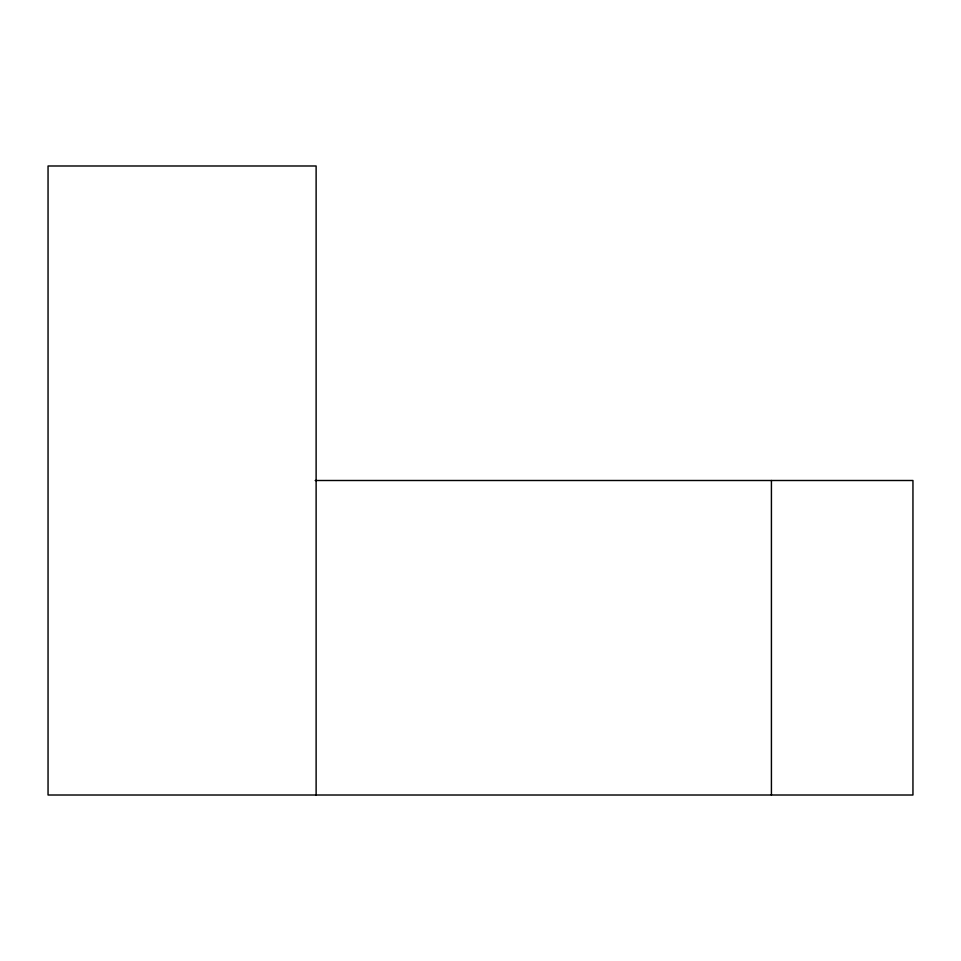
<?xml version="1.0" encoding="UTF-8"?>
<svg xmlns="http://www.w3.org/2000/svg" width="961" height="961" viewBox="0 0 961 961"><rect width="100%" height="100%" fill="white"/><g stroke="black" fill="none" stroke-linecap="round" stroke-linejoin="round"><path stroke-width="1.44" d="M315.172 480.5L912.95 480.5L912.95 795.011L48.05 795.011L48.05 165.989L316.121 165.989L316.121 795.011M771.419 480.5L771.419 795.011"/></g></svg>
